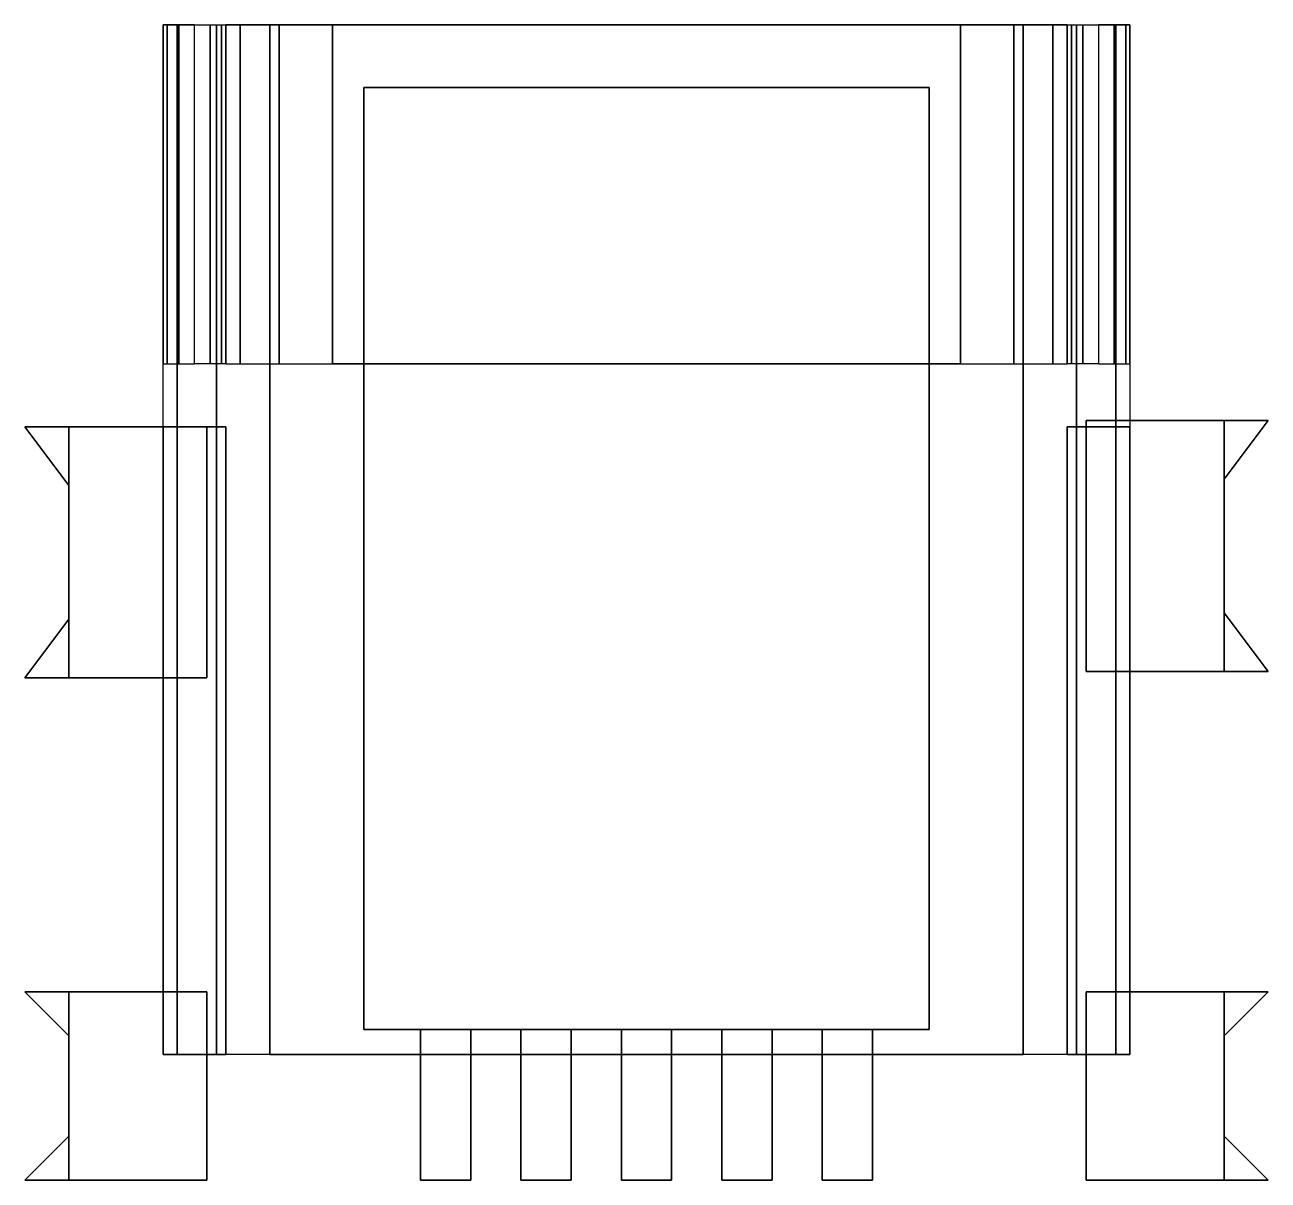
# Model space of a CAD drawing. Header units: metres. Extents: x -4.95 to 4.95, y -4 to 5.2.
import ezdxf

# ---------------------------------------------------------------- set-up
doc = ezdxf.new("R2010")
doc.units = ezdxf.units.M

# ---------------------------------------------------------------- blocks, each defined once
blk = doc.blocks.new('MINI USB 54819_top')
at = {"layer": '3d_top', "color": 29}
for points in [[(-3.85, -3, 4.7), (-3.85, 5.2, 4.7), (-3.736, 5.2, 5.125), (-3.736, -3, 5.125)], [(-3.817, 2.5, 3.575), (-3.817, 5.2, 3.575), (-3.85, 5.2, 3.7), (-3.85, 2.5, 3.7)], [(-3.85, 2.5, 3.7), (-3.85, 2.5, 4.7), (-3.85, 5.2, 4.7), (-3.85, 5.2, 3.7)], [(-3.725, 2.5, 3.483), (-3.725, 5.2, 3.483), (-3.817, 5.2, 3.575), (-3.817, 2.5, 3.575)], [(-3.736, -3, 5.125), (-3.736, 5.2, 5.125), (-3.425, 5.2, 5.436), (-3.425, -3, 5.436)], [(-3.6, 2.5, 3.45), (-3.6, 5.2, 3.45), (-3.725, 5.2, 3.483), (-3.725, 2.5, 3.483)], [(-3.6, 2.5, 3.45), (-3.6, 5.2, 3.45), (-3.475, 5.2, 3.417), (-3.475, 2.5, 3.417)], [(-3.475, 2.5, 3.417), (-3.475, 5.2, 3.417), (-3.383, 5.2, 3.325), (-3.383, 2.5, 3.325)], [(-3.425, -3, 5.436), (-3.425, 5.2, 5.436), (-3, 5.2, 5.55), (-3, -3, 5.55)], [(-3.383, 2.5, 3.325), (-3.383, 5.2, 3.325), (-3.35, 5.2, 3.2), (-3.35, 2.5, 3.2)], [(-3.236, 2.5, 1.925), (-3.236, 5.2, 1.925), (-3.35, 5.2, 2.35), (-3.35, 2.5, 2.35)], [(-3.35, 2.5, 3.2), (-3.35, 2.5, 2.2), (-3.35, 5.2, 2.2), (-3.35, 5.2, 3.2)], [(-2.925, 2.5, 1.614), (-2.925, 5.2, 1.614), (-3.236, 5.2, 1.925), (-3.236, 2.5, 1.925)], [(3, -3, 5.05), (-3, -3, 5.05), (-3, 5.2, 5.05), (3, 5.2, 5.05)], [(3, -3, 5.55), (-3, -3, 5.55), (-3, 5.2, 5.55), (3, 5.2, 5.55)], [(3, 5.2, 5.05), (-3, 5.2, 5.05), (-3, 5.2, 5.55), (3, 5.2, 5.55)], [(-3, -3, 5.05), (-3, 5.2, 5.05), (-3, 5.2, 5.55), (-3, -3, 5.55)], [(-2.5, 2.5, 1.5), (-2.5, 5.2, 1.5), (-2.925, 5.2, 1.614), (-2.925, 2.5, 1.614)], [(2.5, 2.5, 1.5), (-2.5, 2.5, 1.5), (-2.5, 5.2, 1.5), (2.5, 5.2, 1.5)], [(2.5, 2.5, 1.5), (-2.5, 2.5, 1.5), (-2.5, 5.2, 1.5), (2.5, 5.2, 1.5)], [(2.5, 5.2, 1.5), (-2.5, 5.2, 1.5), (-2.5, 5.2, 1.5), (2.5, 5.2, 1.5)], [(-2.5, 2.5, 1.5), (-2.5, 5.2, 1.5), (-2.5, 5.2, 1.5), (-2.5, 2.5, 1.5)], [(2.925, 2.5, 1.614), (2.925, 5.2, 1.614), (2.5, 5.2, 1.5), (2.5, 2.5, 1.5)], [(2.5, 2.5, 1.5), (2.5, 5.2, 1.5), (2.5, 5.2, 1.5), (2.5, 2.5, 1.5)], [(3.236, 2.5, 1.925), (3.236, 5.2, 1.925), (2.925, 5.2, 1.614), (2.925, 2.5, 1.614)], [(3.425, 5.2, 5.436), (3.425, -3, 5.436), (3, -3, 5.55), (3, 5.2, 5.55)], [(3, -3, 5.05), (3, 5.2, 5.05), (3, 5.2, 5.55), (3, -3, 5.55)], [(3.35, 2.5, 2.35), (3.35, 5.2, 2.35), (3.236, 5.2, 1.925), (3.236, 2.5, 1.925)], [(3.383, 5.2, 3.325), (3.383, 2.5, 3.325), (3.35, 2.5, 3.2), (3.35, 5.2, 3.2)], [(3.35, 5.2, 3.2), (3.35, 5.2, 2.2), (3.35, 2.5, 2.2), (3.35, 2.5, 3.2)], [(3.475, 5.2, 3.417), (3.475, 2.5, 3.417), (3.383, 2.5, 3.325), (3.383, 5.2, 3.325)], [(3.736, 5.2, 5.125), (3.736, -3, 5.125), (3.425, -3, 5.436), (3.425, 5.2, 5.436)], [(3.6, 5.2, 3.45), (3.6, 2.5, 3.45), (3.475, 2.5, 3.417), (3.475, 5.2, 3.417)], [(3.6, 5.2, 3.45), (3.6, 2.5, 3.45), (3.725, 2.5, 3.483), (3.725, 5.2, 3.483)], [(3.725, 5.2, 3.483), (3.725, 2.5, 3.483), (3.817, 2.5, 3.575), (3.817, 5.2, 3.575)], [(3.85, 5.2, 4.7), (3.85, -3, 4.7), (3.736, -3, 5.125), (3.736, 5.2, 5.125)], [(3.817, 5.2, 3.575), (3.817, 2.5, 3.575), (3.85, 2.5, 3.7), (3.85, 5.2, 3.7)], [(3.85, 5.2, 3.7), (3.85, 5.2, 4.7), (3.85, 2.5, 4.7), (3.85, 2.5, 3.7)], [(2.25, -2.8, 3), (-2.25, -2.8, 3), (-2.25, 4.7, 3), (2.25, 4.7, 3)], [(2.25, -2.8, 4), (-2.25, -2.8, 4), (-2.25, 4.7, 4), (2.25, 4.7, 4)], [(2.25, 4.7, 3), (-2.25, 4.7, 3), (-2.25, 4.7, 4), (2.25, 4.7, 4)], [(-2.25, -2.8, 3), (-2.25, 4.7, 3), (-2.25, 4.7, 4), (-2.25, -2.8, 4)], [(2.25, -2.8, 3), (2.25, 4.7, 3), (2.25, 4.7, 4), (2.25, -2.8, 4)], [(2.5, 2.5, 1.5), (-2.5, 2.5, 1.5), (-2.5, 2.5, 1.5), (2.5, 2.5, 1.5)], [(-3.85, -3, 1.5), (-3.85, -3, 4.7), (-3.85, 2, 4.7), (-3.85, 2, 1.5)], [(-3.85, 2, 1.5), (-3.85, 2, 4.7), (-3.35, 2, 4.7), (-3.35, 2, 1.5)], [(-3.85, -3, 4.7), (-3.85, 2, 4.7), (-3.35, 2, 4.7), (-3.35, -3, 4.7)], [(-3.85, -3, 1.5), (-3.85, 2, 1.5), (-3.35, 2, 1.5), (-3.35, -3, 1.5)], [(-3.35, -3, 1.5), (-3.35, -3, 4.7), (-3.35, 2, 4.7), (-3.35, 2, 1.5)], [(3.35, -3, 1.5), (3.35, -3, 4.7), (3.35, 2, 4.7), (3.35, 2, 1.5)], [(3.35, 2, 1.5), (3.35, 2, 4.7), (3.85, 2, 4.7), (3.85, 2, 1.5)], [(3.35, -3, 4.7), (3.35, 2, 4.7), (3.85, 2, 4.7), (3.85, -3, 4.7)], [(3.35, -3, 1.5), (3.35, 2, 1.5), (3.85, 2, 1.5), (3.85, -3, 1.5)], [(3.85, -3, 1.5), (3.85, -3, 4.7), (3.85, 2, 4.7), (3.85, 2, 1.5)], [(2.25, -2.8, 3), (-2.25, -2.8, 3), (-2.25, -2.8, 4), (2.25, -2.8, 4)], [(-3.85, -3, 1.5), (-3.85, -3, 4.7), (-3.35, -3, 4.7), (-3.35, -3, 1.5)], [(3, -3, 5.05), (-3, -3, 5.05), (-3, -3, 5.55), (3, -3, 5.55)], [(3.35, -3, 1.5), (3.35, -3, 4.7), (3.85, -3, 4.7), (3.85, -3, 1.5)]]:
    blk.add_3dface(points, dxfattribs=at)
at = {"layer": '3d_top', "color": 30}
for points in [[(-4.6, 1.533, 1.5), (-4.6, 2, 1.5), (-4.6, 2, 1.5), (-4.95, 2, 1.5)], [(-4.6, 1.533, 1.95), (-4.6, 2, 1.95), (-4.6, 2, 1.95), (-4.95, 2, 1.95)], [(-4.95, 2, 1.5), (-4.6, 2, 1.5), (-4.6, 2, 1.95), (-4.95, 2, 1.95)], [(-4.6, 1.533, 1.5), (-4.95, 2, 1.5), (-4.95, 2, 1.95), (-4.6, 1.533, 1.95)], [(-4.6, 2, 1.5), (-3.5, 2, 1.5), (-3.5, 0, 1.5), (-4.6, 0, 1.5)], [(-4.6, 2, 1.95), (-3.5, 2, 1.95), (-3.5, 0, 1.95), (-4.6, 0, 1.95)], [(-4.6, 2, 1.5), (-3.5, 2, 1.5), (-3.5, 2, 1.95), (-4.6, 2, 1.95)], [(-4.6, 2, 1.5), (-4.6, 0, 1.5), (-4.6, 0, 1.95), (-4.6, 2, 1.95)], [(-4.6, 1.533, 1.5), (-4.6, 2, 1.5), (-4.6, 2, 1.95), (-4.6, 1.533, 1.95)], [(-3.5, 2, 1.5), (-3.5, 0, 1.5), (-3.5, 0, 1.95), (-3.5, 2, 1.95)], [(4.6, 0.05, 1.5), (3.5, 0.05, 1.5), (3.5, 2.05, 1.5), (4.6, 2.05, 1.5)], [(4.6, 0.05, 1.95), (3.5, 0.05, 1.95), (3.5, 2.05, 1.95), (4.6, 2.05, 1.95)], [(4.6, 2.05, 1.5), (3.5, 2.05, 1.5), (3.5, 2.05, 1.95), (4.6, 2.05, 1.95)], [(3.5, 0.05, 1.5), (3.5, 2.05, 1.5), (3.5, 2.05, 1.95), (3.5, 0.05, 1.95)], [(4.6, 0.05, 1.5), (4.6, 2.05, 1.5), (4.6, 2.05, 1.95), (4.6, 0.05, 1.95)], [(4.95, 2.05, 1.5), (4.6, 2.05, 1.5), (4.6, 2.05, 1.5), (4.6, 1.583, 1.5)], [(4.95, 2.05, 1.95), (4.6, 2.05, 1.95), (4.6, 2.05, 1.95), (4.6, 1.583, 1.95)], [(4.95, 2.05, 1.5), (4.6, 2.05, 1.5), (4.6, 2.05, 1.95), (4.95, 2.05, 1.95)], [(4.6, 1.583, 1.5), (4.6, 2.05, 1.5), (4.6, 2.05, 1.95), (4.6, 1.583, 1.95)], [(4.95, 2.05, 1.5), (4.6, 1.583, 1.5), (4.6, 1.583, 1.95), (4.95, 2.05, 1.95)], [(4.6, 0.517, 1.5), (4.6, 0.05, 1.5), (4.6, 0.05, 1.5), (4.95, 0.05, 1.5)], [(4.6, 0.517, 1.95), (4.6, 0.05, 1.95), (4.6, 0.05, 1.95), (4.95, 0.05, 1.95)], [(4.6, 0.517, 1.5), (4.6, 0.05, 1.5), (4.6, 0.05, 1.95), (4.6, 0.517, 1.95)], [(4.6, 0.517, 1.5), (4.95, 0.05, 1.5), (4.95, 0.05, 1.95), (4.6, 0.517, 1.95)], [(-4.95, 0, 1.5), (-4.6, 0, 1.5), (-4.6, 0, 1.5), (-4.6, 0.467, 1.5)], [(-4.95, 0, 1.95), (-4.6, 0, 1.95), (-4.6, 0, 1.95), (-4.6, 0.467, 1.95)], [(-4.95, 0, 1.5), (-4.6, 0.467, 1.5), (-4.6, 0.467, 1.95), (-4.95, 0, 1.95)], [(-4.6, 0.467, 1.5), (-4.6, 0, 1.5), (-4.6, 0, 1.95), (-4.6, 0.467, 1.95)], [(-4.95, 0, 1.5), (-4.6, 0, 1.5), (-4.6, 0, 1.95), (-4.95, 0, 1.95)], [(-4.6, 0, 1.5), (-3.5, 0, 1.5), (-3.5, 0, 1.95), (-4.6, 0, 1.95)], [(4.6, 0.05, 1.5), (3.5, 0.05, 1.5), (3.5, 0.05, 1.95), (4.6, 0.05, 1.95)], [(4.95, 0.05, 1.5), (4.6, 0.05, 1.5), (4.6, 0.05, 1.95), (4.95, 0.05, 1.95)], [(-4.6, -2.85, 1.5), (-4.6, -2.5, 1.5), (-4.6, -2.5, 1.5), (-4.95, -2.5, 1.5)], [(-4.6, -2.85, 1.95), (-4.6, -2.5, 1.95), (-4.6, -2.5, 1.95), (-4.95, -2.5, 1.95)], [(-4.95, -2.5, 1.5), (-4.6, -2.5, 1.5), (-4.6, -2.5, 1.95), (-4.95, -2.5, 1.95)], [(-4.6, -2.85, 1.5), (-4.95, -2.5, 1.5), (-4.95, -2.5, 1.95), (-4.6, -2.85, 1.95)], [(-4.6, -2.5, 1.5), (-3.5, -2.5, 1.5), (-3.5, -4, 1.5), (-4.6, -4, 1.5)], [(-4.6, -2.5, 1.95), (-3.5, -2.5, 1.95), (-3.5, -4, 1.95), (-4.6, -4, 1.95)], [(-4.6, -2.5, 1.5), (-3.5, -2.5, 1.5), (-3.5, -2.5, 1.95), (-4.6, -2.5, 1.95)], [(-4.6, -2.5, 1.5), (-4.6, -4, 1.5), (-4.6, -4, 1.95), (-4.6, -2.5, 1.95)], [(-4.6, -2.85, 1.5), (-4.6, -2.5, 1.5), (-4.6, -2.5, 1.95), (-4.6, -2.85, 1.95)], [(-3.5, -2.5, 1.5), (-3.5, -4, 1.5), (-3.5, -4, 1.95), (-3.5, -2.5, 1.95)], [(4.6, -4, 1.5), (3.5, -4, 1.5), (3.5, -2.5, 1.5), (4.6, -2.5, 1.5)], [(4.6, -4, 1.95), (3.5, -4, 1.95), (3.5, -2.5, 1.95), (4.6, -2.5, 1.95)], [(4.6, -2.5, 1.5), (3.5, -2.5, 1.5), (3.5, -2.5, 1.95), (4.6, -2.5, 1.95)], [(3.5, -4, 1.5), (3.5, -2.5, 1.5), (3.5, -2.5, 1.95), (3.5, -4, 1.95)], [(4.6, -4, 1.5), (4.6, -2.5, 1.5), (4.6, -2.5, 1.95), (4.6, -4, 1.95)], [(4.95, -2.5, 1.5), (4.6, -2.5, 1.5), (4.6, -2.5, 1.5), (4.6, -2.85, 1.5)], [(4.95, -2.5, 1.95), (4.6, -2.5, 1.95), (4.6, -2.5, 1.95), (4.6, -2.85, 1.95)], [(4.95, -2.5, 1.5), (4.6, -2.5, 1.5), (4.6, -2.5, 1.95), (4.95, -2.5, 1.95)], [(4.6, -2.85, 1.5), (4.6, -2.5, 1.5), (4.6, -2.5, 1.95), (4.6, -2.85, 1.95)], [(4.95, -2.5, 1.5), (4.6, -2.85, 1.5), (4.6, -2.85, 1.95), (4.95, -2.5, 1.95)], [(-1.4, -3, 1.7), (-1.8, -3, 1.7), (-1.8, -2.8, 1.7), (-1.4, -2.8, 1.7)], [(-1.4, -3, 3.5), (-1.8, -3, 3.5), (-1.8, -2.8, 3.5), (-1.4, -2.8, 3.5)], [(-1.4, -2.8, 1.7), (-1.8, -2.8, 1.7), (-1.8, -2.8, 3.5), (-1.4, -2.8, 3.5)], [(-1.8, -3, 1.7), (-1.8, -2.8, 1.7), (-1.8, -2.8, 3.5), (-1.8, -3, 3.5)], [(-1.4, -4, 1.5), (-1.8, -4, 1.5), (-1.8, -2.8, 1.5), (-1.4, -2.8, 1.5)], [(-1.4, -4, 1.7), (-1.8, -4, 1.7), (-1.8, -2.8, 1.7), (-1.4, -2.8, 1.7)], [(-1.4, -2.8, 1.5), (-1.8, -2.8, 1.5), (-1.8, -2.8, 1.7), (-1.4, -2.8, 1.7)], [(-1.8, -4, 1.5), (-1.8, -2.8, 1.5), (-1.8, -2.8, 1.7), (-1.8, -4, 1.7)], [(-1.4, -3, 1.7), (-1.4, -2.8, 1.7), (-1.4, -2.8, 3.5), (-1.4, -3, 3.5)], [(-1.4, -4, 1.5), (-1.4, -2.8, 1.5), (-1.4, -2.8, 1.7), (-1.4, -4, 1.7)], [(-0.6, -3, 1.7), (-1, -3, 1.7), (-1, -2.8, 1.7), (-0.6, -2.8, 1.7)], [(-0.6, -3, 3.5), (-1, -3, 3.5), (-1, -2.8, 3.5), (-0.6, -2.8, 3.5)], [(-0.6, -2.8, 1.7), (-1, -2.8, 1.7), (-1, -2.8, 3.5), (-0.6, -2.8, 3.5)], [(-1, -3, 1.7), (-1, -2.8, 1.7), (-1, -2.8, 3.5), (-1, -3, 3.5)], [(-0.6, -4, 1.5), (-1, -4, 1.5), (-1, -2.8, 1.5), (-0.6, -2.8, 1.5)], [(-0.6, -4, 1.7), (-1, -4, 1.7), (-1, -2.8, 1.7), (-0.6, -2.8, 1.7)], [(-0.6, -2.8, 1.5), (-1, -2.8, 1.5), (-1, -2.8, 1.7), (-0.6, -2.8, 1.7)], [(-1, -4, 1.5), (-1, -2.8, 1.5), (-1, -2.8, 1.7), (-1, -4, 1.7)], [(-0.6, -3, 1.7), (-0.6, -2.8, 1.7), (-0.6, -2.8, 3.5), (-0.6, -3, 3.5)], [(-0.6, -4, 1.5), (-0.6, -2.8, 1.5), (-0.6, -2.8, 1.7), (-0.6, -4, 1.7)], [(0.2, -3, 1.7), (-0.2, -3, 1.7), (-0.2, -2.8, 1.7), (0.2, -2.8, 1.7)], [(0.2, -3, 3.5), (-0.2, -3, 3.5), (-0.2, -2.8, 3.5), (0.2, -2.8, 3.5)], [(0.2, -2.8, 1.7), (-0.2, -2.8, 1.7), (-0.2, -2.8, 3.5), (0.2, -2.8, 3.5)], [(-0.2, -3, 1.7), (-0.2, -2.8, 1.7), (-0.2, -2.8, 3.5), (-0.2, -3, 3.5)], [(0.2, -4, 1.5), (-0.2, -4, 1.5), (-0.2, -2.8, 1.5), (0.2, -2.8, 1.5)], [(0.2, -4, 1.7), (-0.2, -4, 1.7), (-0.2, -2.8, 1.7), (0.2, -2.8, 1.7)], [(0.2, -2.8, 1.5), (-0.2, -2.8, 1.5), (-0.2, -2.8, 1.7), (0.2, -2.8, 1.7)], [(-0.2, -4, 1.5), (-0.2, -2.8, 1.5), (-0.2, -2.8, 1.7), (-0.2, -4, 1.7)], [(0.2, -3, 1.7), (0.2, -2.8, 1.7), (0.2, -2.8, 3.5), (0.2, -3, 3.5)], [(0.2, -4, 1.5), (0.2, -2.8, 1.5), (0.2, -2.8, 1.7), (0.2, -4, 1.7)], [(1, -3, 1.7), (0.6, -3, 1.7), (0.6, -2.8, 1.7), (1, -2.8, 1.7)], [(1, -3, 3.5), (0.6, -3, 3.5), (0.6, -2.8, 3.5), (1, -2.8, 3.5)], [(1, -2.8, 1.7), (0.6, -2.8, 1.7), (0.6, -2.8, 3.5), (1, -2.8, 3.5)], [(0.6, -3, 1.7), (0.6, -2.8, 1.7), (0.6, -2.8, 3.5), (0.6, -3, 3.5)], [(1, -4, 1.5), (0.6, -4, 1.5), (0.6, -2.8, 1.5), (1, -2.8, 1.5)], [(1, -4, 1.7), (0.6, -4, 1.7), (0.6, -2.8, 1.7), (1, -2.8, 1.7)], [(1, -2.8, 1.5), (0.6, -2.8, 1.5), (0.6, -2.8, 1.7), (1, -2.8, 1.7)], [(0.6, -4, 1.5), (0.6, -2.8, 1.5), (0.6, -2.8, 1.7), (0.6, -4, 1.7)], [(1, -3, 1.7), (1, -2.8, 1.7), (1, -2.8, 3.5), (1, -3, 3.5)], [(1, -4, 1.5), (1, -2.8, 1.5), (1, -2.8, 1.7), (1, -4, 1.7)], [(1.8, -3, 1.7), (1.4, -3, 1.7), (1.4, -2.8, 1.7), (1.8, -2.8, 1.7)], [(1.8, -3, 3.5), (1.4, -3, 3.5), (1.4, -2.8, 3.5), (1.8, -2.8, 3.5)], [(1.8, -2.8, 1.7), (1.4, -2.8, 1.7), (1.4, -2.8, 3.5), (1.8, -2.8, 3.5)], [(1.4, -3, 1.7), (1.4, -2.8, 1.7), (1.4, -2.8, 3.5), (1.4, -3, 3.5)], [(1.8, -4, 1.5), (1.4, -4, 1.5), (1.4, -2.8, 1.5), (1.8, -2.8, 1.5)], [(1.8, -4, 1.7), (1.4, -4, 1.7), (1.4, -2.8, 1.7), (1.8, -2.8, 1.7)], [(1.8, -2.8, 1.5), (1.4, -2.8, 1.5), (1.4, -2.8, 1.7), (1.8, -2.8, 1.7)], [(1.4, -4, 1.5), (1.4, -2.8, 1.5), (1.4, -2.8, 1.7), (1.4, -4, 1.7)], [(1.8, -3, 1.7), (1.8, -2.8, 1.7), (1.8, -2.8, 3.5), (1.8, -3, 3.5)], [(1.8, -4, 1.5), (1.8, -2.8, 1.5), (1.8, -2.8, 1.7), (1.8, -4, 1.7)], [(-1.4, -3, 1.7), (-1.8, -3, 1.7), (-1.8, -3, 3.5), (-1.4, -3, 3.5)], [(-0.6, -3, 1.7), (-1, -3, 1.7), (-1, -3, 3.5), (-0.6, -3, 3.5)], [(0.2, -3, 1.7), (-0.2, -3, 1.7), (-0.2, -3, 3.5), (0.2, -3, 3.5)], [(1, -3, 1.7), (0.6, -3, 1.7), (0.6, -3, 3.5), (1, -3, 3.5)], [(1.8, -3, 1.7), (1.4, -3, 1.7), (1.4, -3, 3.5), (1.8, -3, 3.5)], [(-4.95, -4, 1.5), (-4.6, -4, 1.5), (-4.6, -4, 1.5), (-4.6, -3.65, 1.5)], [(-4.95, -4, 1.95), (-4.6, -4, 1.95), (-4.6, -4, 1.95), (-4.6, -3.65, 1.95)], [(-4.95, -4, 1.5), (-4.6, -3.65, 1.5), (-4.6, -3.65, 1.95), (-4.95, -4, 1.95)], [(-4.6, -3.65, 1.5), (-4.6, -4, 1.5), (-4.6, -4, 1.95), (-4.6, -3.65, 1.95)], [(4.6, -3.65, 1.5), (4.6, -4, 1.5), (4.6, -4, 1.5), (4.95, -4, 1.5)], [(4.6, -3.65, 1.95), (4.6, -4, 1.95), (4.6, -4, 1.95), (4.95, -4, 1.95)], [(4.6, -3.65, 1.5), (4.6, -4, 1.5), (4.6, -4, 1.95), (4.6, -3.65, 1.95)], [(4.6, -3.65, 1.5), (4.95, -4, 1.5), (4.95, -4, 1.95), (4.6, -3.65, 1.95)], [(-4.95, -4, 1.5), (-4.6, -4, 1.5), (-4.6, -4, 1.95), (-4.95, -4, 1.95)], [(-4.6, -4, 1.5), (-3.5, -4, 1.5), (-3.5, -4, 1.95), (-4.6, -4, 1.95)], [(-1.4, -4, 1.5), (-1.8, -4, 1.5), (-1.8, -4, 1.7), (-1.4, -4, 1.7)], [(-0.6, -4, 1.5), (-1, -4, 1.5), (-1, -4, 1.7), (-0.6, -4, 1.7)], [(0.2, -4, 1.5), (-0.2, -4, 1.5), (-0.2, -4, 1.7), (0.2, -4, 1.7)], [(1, -4, 1.5), (0.6, -4, 1.5), (0.6, -4, 1.7), (1, -4, 1.7)], [(1.8, -4, 1.5), (1.4, -4, 1.5), (1.4, -4, 1.7), (1.8, -4, 1.7)], [(4.6, -4, 1.5), (3.5, -4, 1.5), (3.5, -4, 1.95), (4.6, -4, 1.95)], [(4.95, -4, 1.5), (4.6, -4, 1.5), (4.6, -4, 1.95), (4.95, -4, 1.95)]]:
    blk.add_3dface(points, dxfattribs=at)

msp = doc.modelspace()

# ---------------------------------------------------------------- block references
at = {"layer": '3d_top', "color": 20}
msp.add_blockref('MINI USB 54819_top', (0, 0), dxfattribs=at)

doc.saveas('drawing.dxf')
